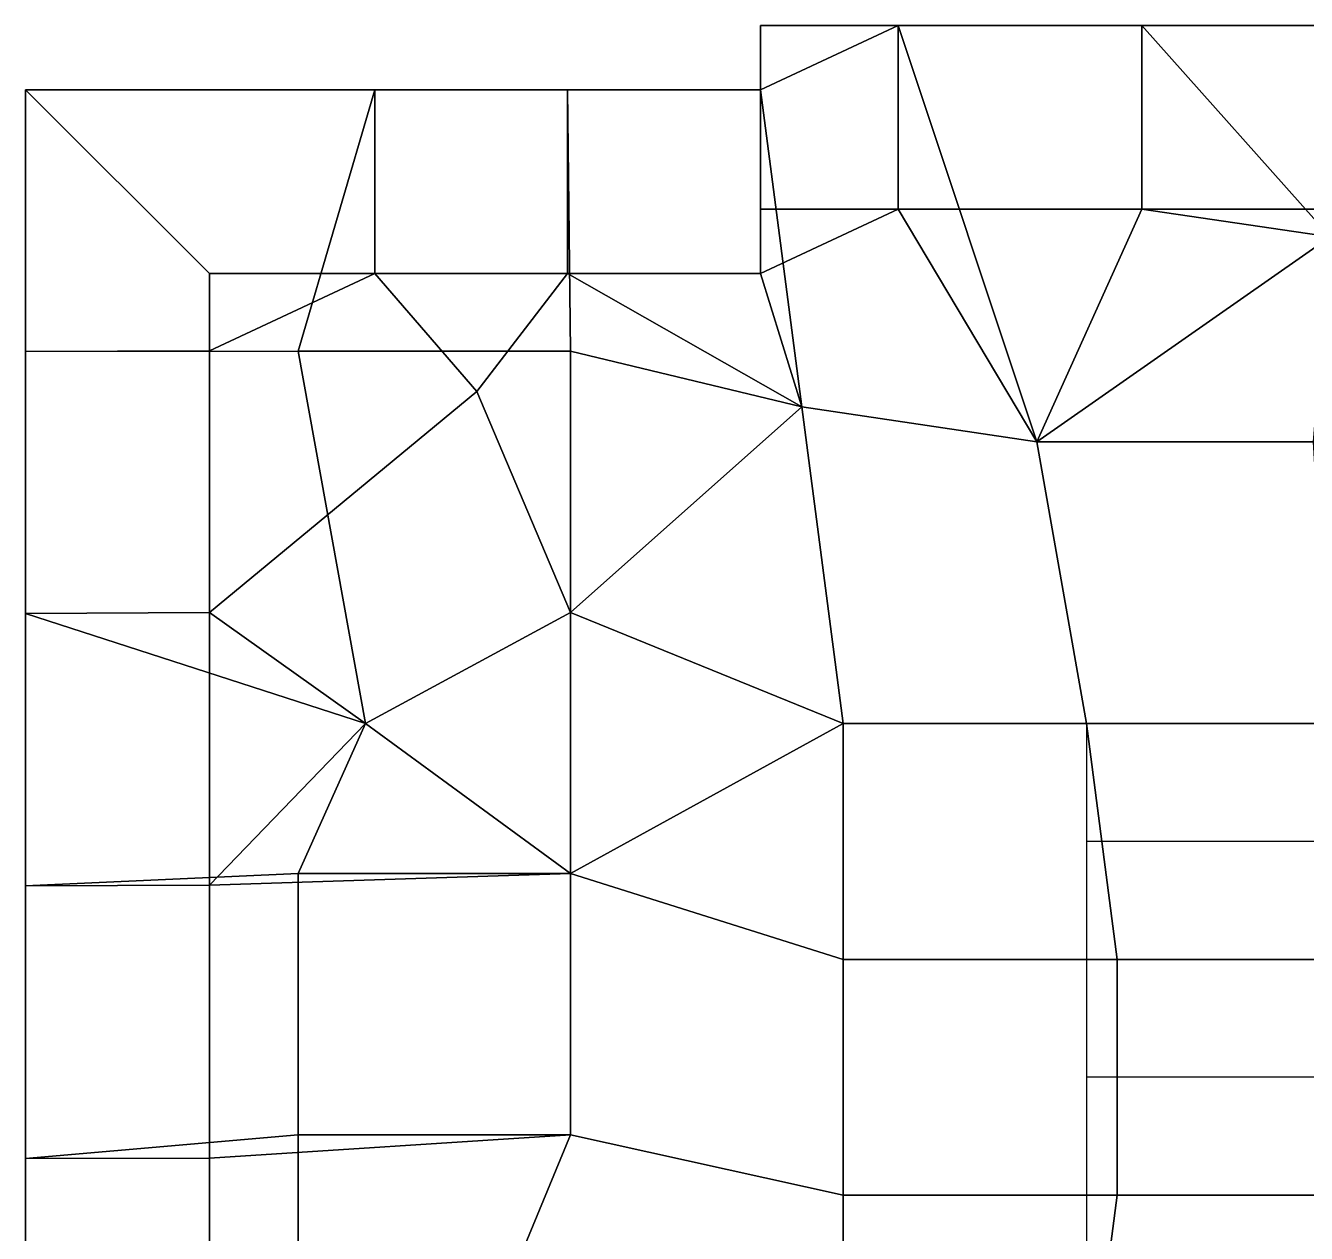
# Model space of a CAD drawing. Extents: x -0.4 to 41.2, y -0.9 to 27.5.
# Drawn here: x -0.4 to 13.54, y 12.75 to 25.9 of the extents above; entities that cross this region are included whole.
import ezdxf

# ---------------------------------------------------------------- set-up
doc = ezdxf.new("R2010")
doc.units = 0
doc.layers.add('BARS', color=1, linetype='CONTINUOUS')
doc.layers.add('FACES', color=5, linetype='CONTINUOUS')

msp = doc.modelspace()

# ---------------------------------------------------------------- linework, layer by layer
at = {"layer": 'BARS'}
for p, q in [((9.1, 25.9, 10.8), (9.1, 25.9, 14.4)), ((9.1, 25.9, 14.4), (9.1, 25.9, 18)), ((9.1, 25.9, 18), (9.1, 25.9, 21.6)), ((-0.4, 25.2, 10.8), (-0.4, 25.2, 14.4)), ((-0.4, 25.2, 14.4), (-0.4, 25.2, 18)), ((-0.4, 25.2, 18), (-0.4, 25.2, 21.6)), ((3.4, 25.2, 10.8), (3.4, 25.2, 14.4)), ((3.4, 25.2, 14.4), (3.4, 25.2, 18)), ((3.4, 25.2, 18), (3.4, 25.2, 21.6)), ((7.6, 25.2, 10.8), (7.6, 25.2, 14.4)), ((7.6, 25.2, 14.4), (7.6, 25.2, 18)), ((7.6, 25.2, 18), (7.6, 25.2, 21.6)), ((-0.4, 19.5, 10.8), (-0.4, 19.5, 14.4)), ((-0.4, 19.5, 14.4), (-0.4, 19.5, 18)), ((-0.4, 19.5, 18), (-0.4, 19.5, 21.6)), ((3.3, 18.3, 0.6), (3.3, 18.3, 4.2)), ((3.3, 18.3, 4.2), (3.3, 18.3, 7.2)), ((3.3, 18.3, 7.2), (3.3, 18.3, 10.8)), ((3.3, 18.3, 10.8), (3.3, 18.3, 14.4)), ((3.3, 18.3, 14.4), (3.3, 18.3, 18)), ((3.3, 18.3, 18), (3.3, 18.3, 21.6)), ((3.3, 18.3, 21.6), (3.3, 18.3, 25.2)), ((3.3, 18.3, -6.2), (3.3, 18.3, 0.6)), ((8.5, 18.3, 0.6), (8.5, 18.3, 4.2)), ((8.5, 18.3, 4.2), (8.5, 18.3, 7.2)), ((8.5, 18.3, 7.2), (8.5, 18.3, 10.8)), ((8.5, 18.3, 10.8), (8.5, 18.3, 14.4)), ((8.5, 18.3, 14.4), (8.5, 18.3, 18)), ((8.5, 18.3, 18), (8.5, 18.3, 21.6)), ((8.5, 18.3, 21.6), (8.5, 18.3, 25.2)), ((8.5, 18.3, -6.2), (8.5, 18.3, 0.6)), ((11.15, 18.3, 25.2), (11.15, 14.45, 29.5)), ((11.15, 18.3, 25.2), (11.15, 10.6, 28.5)), ((13.8, 17.0167, 26.6333), (11.15, 17.0167, 26.6333)), ((11.15, 17.0167, 25.75), (11.15, 17.0167, 26.6333)), ((13.8, 15.7333, 28.0667), (11.15, 15.7333, 28.0667)), ((11.15, 15.7333, 26.3), (11.15, 15.7333, 28.0667)), ((11.15, 14.45, 29.5), (11.15, 10.6, 31.8)), ((13.8, 14.45, 29.5), (11.15, 14.45, 29.5)), ((11.15, 14.45, 26.85), (11.15, 14.45, 28.5)), ((11.15, 14.45, 28.5), (11.15, 14.45, 29.5)), ((13.8, 13.1667, 30.2667), (11.15, 13.1667, 30.2667)), ((11.15, 13.1667, 27.4), (11.15, 13.1667, 30.2667))]:
    msp.add_line(p, q, dxfattribs=at)
at = {"layer": 'FACES'}
for points in [[(10.6091, 21.3667, 0.6), (9.1, 25.9, 0.6), (7.6, 25.2, 0.6), (8.05, 21.75, 0.6)], [(7.6, 25.2, 0.6), (9.1, 25.9, 0.6), (7.6, 25.9, 0.6)], [(10.6091, 21.3667, 4.2), (9.1, 25.9, 4.2), (7.6, 25.2, 4.2), (8.05, 21.75, 4.2)], [(7.6, 25.2, 4.2), (9.1, 25.9, 4.2), (7.6, 25.9, 4.2)], [(10.6091, 21.3667, 7.2), (9.1, 25.9, 7.2), (7.6, 25.2, 7.2), (8.05, 21.75, 7.2)], [(7.6, 25.2, 7.2), (9.1, 25.9, 7.2), (7.6, 25.9, 7.2)], [(10.6091, 21.3667, 10.8), (9.1, 25.9, 10.8), (7.6, 25.2, 10.8), (8.05, 21.75, 10.8)], [(7.6, 25.2, 10.8), (9.1, 25.9, 10.8), (7.6, 25.9, 10.8)], [(7.6, 25.2, 0.6), (7.6, 25.9, 0.6), (7.6, 25.9, 4.2), (7.6, 25.2, 4.2)], [(7.6, 25.2, 4.2), (7.6, 25.9, 4.2), (7.6, 25.9, 7.2), (7.6, 25.2, 7.2)], [(7.6, 25.2, 7.2), (7.6, 25.9, 7.2), (7.6, 25.9, 10.8), (7.6, 25.2, 10.8)], [(7.6, 25.9, 0.6), (9.1, 25.9, 0.6), (9.1, 25.9, 4.2), (7.6, 25.9, 4.2)], [(7.6, 25.9, 4.2), (9.1, 25.9, 4.2), (9.1, 25.9, 7.2), (7.6, 25.9, 7.2)], [(7.6, 25.9, 7.2), (9.1, 25.9, 7.2), (9.1, 25.9, 10.8), (7.6, 25.9, 10.8)], [(10.6091, 21.3667, 14.4), (9.1, 25.9, 14.4), (7.6, 25.2, 14.4), (8.05, 21.75, 14.4)], [(7.6, 25.2, 14.4), (9.1, 25.9, 14.4), (7.6, 25.9, 14.4)], [(10.6091, 21.3667, 18), (9.1, 25.9, 18), (7.6, 25.2, 18), (8.05, 21.75, 18)], [(7.6, 25.2, 18), (9.1, 25.9, 18), (7.6, 25.9, 18)], [(10.6091, 21.3667, 21.6), (9.1, 25.9, 21.6), (7.6, 25.2, 21.6), (8.05, 21.75, 21.6)], [(9.1, 25.9, 21.6), (7.6, 25.9, 21.6), (7.6, 25.2, 21.6)], [(9.1, 25.9, 23.2), (7.6, 25.9, 23.2), (7.6, 25.9, 21.6), (9.1, 25.9, 21.6)], [(7.6, 25.9, 23.2), (7.6, 25.2, 23.2), (7.6, 25.2, 21.6), (7.6, 25.9, 21.6)], [(9.1, 23.9, 25.2), (9.1, 25.9, 23.2), (7.6, 25.9, 23.2), (7.6, 23.9, 25.2)], [(7.6, 23.9, 25.2), (7.6, 23.2, 25.2), (7.6, 25.2, 23.2), (7.6, 25.9, 23.2)], [(9.1, 25.9, 0.6), (7.6, 25.9, 0.6), (7.6, 25.9, -6.2), (9.1, 25.9, -6.2)], [(7.6, 25.9, -6.2), (7.6, 25.2, -6.2), (7.6, 25.2, 0.6), (7.6, 25.9, 0.6)], [(13.8, 23.6, 0.6), (11.75, 25.9, 0.6), (9.1, 25.9, 0.6), (10.6091, 21.3667, 0.6)], [(13.8, 23.6, 4.2), (11.75, 25.9, 4.2), (9.1, 25.9, 4.2), (10.6091, 21.3667, 4.2)], [(13.8, 23.6, 7.2), (11.75, 25.9, 7.2), (9.1, 25.9, 7.2), (10.6091, 21.3667, 7.2)], [(13.8, 23.6, 10.8), (11.75, 25.9, 10.8), (9.1, 25.9, 10.8), (10.6091, 21.3667, 10.8)], [(9.1, 25.9, 0.6), (11.75, 25.9, 0.6), (11.75, 25.9, 4.2), (9.1, 25.9, 4.2)], [(9.1, 25.9, 4.2), (11.75, 25.9, 4.2), (11.75, 25.9, 7.2), (9.1, 25.9, 7.2)], [(9.1, 25.9, 7.2), (11.75, 25.9, 7.2), (11.75, 25.9, 10.8), (9.1, 25.9, 10.8)], [(13.8, 23.6, 14.4), (11.75, 25.9, 14.4), (9.1, 25.9, 14.4), (10.6091, 21.3667, 14.4)], [(13.8, 23.6, 18), (11.75, 25.9, 18), (9.1, 25.9, 18), (10.6091, 21.3667, 18)], [(13.8, 23.6, 21.6), (11.75, 25.9, 21.6), (9.1, 25.9, 21.6), (10.6091, 21.3667, 21.6)], [(11.75, 25.9, 23.2), (9.1, 25.9, 23.2), (9.1, 25.9, 21.6), (11.75, 25.9, 21.6)], [(11.75, 23.9, 25.2), (11.75, 25.9, 23.2), (9.1, 25.9, 23.2), (9.1, 23.9, 25.2)], [(11.75, 25.9, 0.6), (9.1, 25.9, 0.6), (9.1, 25.9, -6.2), (11.75, 25.9, -6.2)], [(13.8, 23.6, 0.6), (14.4, 25.9, 0.6), (11.75, 25.9, 0.6)], [(13.8, 23.6, 4.2), (14.4, 25.9, 4.2), (11.75, 25.9, 4.2)], [(13.8, 23.6, 7.2), (14.4, 25.9, 7.2), (11.75, 25.9, 7.2)], [(13.8, 23.6, 10.8), (14.4, 25.9, 10.8), (11.75, 25.9, 10.8)], [(11.75, 25.9, 0.6), (14.4, 25.9, 0.6), (14.4, 25.9, 4.2), (11.75, 25.9, 4.2)], [(11.75, 25.9, 4.2), (14.4, 25.9, 4.2), (14.4, 25.9, 7.2), (11.75, 25.9, 7.2)], [(11.75, 25.9, 7.2), (14.4, 25.9, 7.2), (14.4, 25.9, 10.8), (11.75, 25.9, 10.8)], [(13.8, 23.6, 14.4), (14.4, 25.9, 14.4), (11.75, 25.9, 14.4)], [(13.8, 23.6, 18), (14.4, 25.9, 18), (11.75, 25.9, 18)], [(13.8, 23.6, 21.6), (14.4, 25.9, 21.6), (11.75, 25.9, 21.6)], [(14.4, 25.9, 23.2), (11.75, 25.9, 23.2), (11.75, 25.9, 21.6), (14.4, 25.9, 21.6)], [(14.4, 23.9, 25.2), (14.4, 25.9, 23.2), (11.75, 25.9, 23.2), (11.75, 23.9, 25.2)], [(14.4, 25.9, 0.6), (11.75, 25.9, 0.6), (11.75, 25.9, -6.2), (14.4, 25.9, -6.2)], [(3.4, 25.2, 0.6), (-0.4, 25.2, 0.6), (-0.4, 22.35, 0.6), (2.56667, 22.3556, 0.6)], [(3.4, 25.2, 4.2), (-0.4, 25.2, 4.2), (-0.4, 22.35, 4.2), (2.56667, 22.3556, 4.2)], [(3.4, 25.2, 7.2), (-0.4, 25.2, 7.2), (-0.4, 22.35, 7.2), (2.56667, 22.3556, 7.2)], [(3.4, 25.2, 10.8), (-0.4, 25.2, 10.8), (-0.4, 22.35, 10.8), (2.56667, 22.3556, 10.8)], [(-0.4, 22.35, 0.6), (-0.4, 25.2, 0.6), (-0.4, 25.2, 4.2), (-0.4, 22.35, 4.2)], [(-0.4, 22.35, 4.2), (-0.4, 25.2, 4.2), (-0.4, 25.2, 7.2), (-0.4, 22.35, 7.2)], [(-0.4, 22.35, 7.2), (-0.4, 25.2, 7.2), (-0.4, 25.2, 10.8), (-0.4, 22.35, 10.8)], [(-0.4, 25.2, 0.6), (3.4, 25.2, 0.6), (3.4, 25.2, 4.2), (-0.4, 25.2, 4.2)], [(-0.4, 25.2, 4.2), (3.4, 25.2, 4.2), (3.4, 25.2, 7.2), (-0.4, 25.2, 7.2)], [(-0.4, 25.2, 7.2), (3.4, 25.2, 7.2), (3.4, 25.2, 10.8), (-0.4, 25.2, 10.8)], [(3.4, 25.2, 14.4), (-0.4, 25.2, 14.4), (-0.4, 22.35, 14.4), (2.56667, 22.3556, 14.4)], [(3.4, 25.2, 18), (-0.4, 25.2, 18), (-0.4, 22.35, 18), (2.56667, 22.3556, 18)], [(3.4, 25.2, 21.6), (-0.4, 25.2, 21.6), (-0.4, 22.35, 21.6), (2.56667, 22.3556, 21.6)], [(-0.4, 25.2, 21.6), (-0.4, 25.2, 23.2), (-0.4, 22.35, 23.2), (-0.4, 22.35, 21.6)], [(3.4, 25.2, 23.2), (-0.4, 25.2, 23.2), (-0.4, 25.2, 21.6), (3.4, 25.2, 21.6)], [(3.4, 23.2, 25.2), (3.4, 25.2, 23.2), (-0.4, 25.2, 23.2), (1.6, 23.2, 25.2)], [(1.6, 23.2, 25.2), (-0.4, 25.2, 23.2), (-0.4, 22.35, 23.2), (1.6, 22.36, 25.2)], [(3.4, 25.2, 0.6), (-0.4, 25.2, 0.6), (-0.4, 25.2, -6.2), (3.4, 25.2, -6.2)], [(-0.4, 25.2, 0.6), (-0.4, 22.35, 0.6), (-0.4, 22.35, -6.2), (-0.4, 25.2, -6.2)], [(3.4, 25.2, 0.6), (2.56667, 22.3556, 0.6), (5.53333, 22.3556, 0.6), (5.5, 25.2, 0.6)], [(3.4, 25.2, 4.2), (2.56667, 22.3556, 4.2), (5.53333, 22.3556, 4.2), (5.5, 25.2, 4.2)], [(3.4, 25.2, 7.2), (2.56667, 22.3556, 7.2), (5.53333, 22.3556, 7.2), (5.5, 25.2, 7.2)], [(3.4, 25.2, 10.8), (2.56667, 22.3556, 10.8), (5.53333, 22.3556, 10.8), (5.5, 25.2, 10.8)], [(3.4, 25.2, 14.4), (2.56667, 22.3556, 14.4), (5.53333, 22.3556, 14.4), (5.5, 25.2, 14.4)], [(3.4, 25.2, 18), (2.56667, 22.3556, 18), (5.53333, 22.3556, 18), (5.5, 25.2, 18)], [(3.4, 25.2, 21.6), (2.56667, 22.3556, 21.6), (5.53333, 22.3556, 21.6), (5.5, 25.2, 21.6)], [(3.4, 25.2, 0.6), (5.5, 25.2, 0.6), (5.5, 25.2, 4.2), (3.4, 25.2, 4.2)], [(3.4, 25.2, 4.2), (5.5, 25.2, 4.2), (5.5, 25.2, 7.2), (3.4, 25.2, 7.2)], [(3.4, 25.2, 7.2), (5.5, 25.2, 7.2), (5.5, 25.2, 10.8), (3.4, 25.2, 10.8)], [(5.5, 25.2, 23.2), (3.4, 25.2, 23.2), (3.4, 25.2, 21.6), (5.5, 25.2, 21.6)], [(5.5, 23.2, 25.2), (5.5, 25.2, 23.2), (3.4, 25.2, 23.2), (3.4, 23.2, 25.2)], [(5.5, 25.2, 0.6), (3.4, 25.2, 0.6), (3.4, 25.2, -6.2), (5.5, 25.2, -6.2)], [(5.5, 25.2, 0.6), (5.53333, 22.3556, 0.6), (8.05, 21.75, 0.6), (7.6, 25.2, 0.6)], [(5.5, 25.2, 4.2), (5.53333, 22.3556, 4.2), (8.05, 21.75, 4.2), (7.6, 25.2, 4.2)], [(5.5, 25.2, 7.2), (5.53333, 22.3556, 7.2), (8.05, 21.75, 7.2), (7.6, 25.2, 7.2)], [(5.5, 25.2, 10.8), (5.53333, 22.3556, 10.8), (8.05, 21.75, 10.8), (7.6, 25.2, 10.8)], [(5.5, 25.2, 0.6), (7.6, 25.2, 0.6), (7.6, 25.2, 4.2), (5.5, 25.2, 4.2)], [(5.5, 25.2, 4.2), (7.6, 25.2, 4.2), (7.6, 25.2, 7.2), (5.5, 25.2, 7.2)], [(5.5, 25.2, 7.2), (7.6, 25.2, 7.2), (7.6, 25.2, 10.8), (5.5, 25.2, 10.8)], [(5.5, 25.2, 14.4), (5.53333, 22.3556, 14.4), (8.05, 21.75, 14.4), (7.6, 25.2, 14.4)], [(5.5, 25.2, 18), (5.53333, 22.3556, 18), (8.05, 21.75, 18), (7.6, 25.2, 18)], [(5.5, 25.2, 21.6), (5.53333, 22.3556, 21.6), (8.05, 21.75, 21.6), (7.6, 25.2, 21.6)], [(7.6, 25.2, 23.2), (5.5, 25.2, 23.2), (5.5, 25.2, 21.6), (7.6, 25.2, 21.6)], [(7.6, 23.2, 25.2), (7.6, 25.2, 23.2), (5.5, 25.2, 23.2), (5.5, 23.2, 25.2)], [(7.6, 25.2, 0.6), (5.5, 25.2, 0.6), (5.5, 25.2, -6.2), (7.6, 25.2, -6.2)], [(10.6091, 21.3667, 25.2), (9.1, 23.9, 25.2), (7.6, 23.2, 25.2), (8.05, 21.75, 25.2)], [(7.6, 23.2, 25.2), (9.1, 23.9, 25.2), (7.6, 23.9, 25.2)], [(10.6091, 21.3667, 25.2), (11.75, 23.9, 25.2), (9.1, 23.9, 25.2)], [(13.8, 23.6, 25.2), (11.75, 23.9, 25.2), (10.6091, 21.3667, 25.2)], [(13.8, 23.6, 25.2), (14.4, 23.9, 25.2), (11.75, 23.9, 25.2)], [(13.6182, 21.3667, 0.6), (13.8, 23.6, 0.6), (10.6091, 21.3667, 0.6)], [(13.6182, 21.3667, 4.2), (13.8, 23.6, 4.2), (10.6091, 21.3667, 4.2)], [(13.6182, 21.3667, 7.2), (13.8, 23.6, 7.2), (10.6091, 21.3667, 7.2)], [(13.6182, 21.3667, 10.8), (13.8, 23.6, 10.8), (10.6091, 21.3667, 10.8)], [(13.6182, 21.3667, 14.4), (13.8, 23.6, 14.4), (10.6091, 21.3667, 14.4)], [(13.6182, 21.3667, 18), (13.8, 23.6, 18), (10.6091, 21.3667, 18)], [(13.6182, 21.3667, 21.6), (13.8, 23.6, 21.6), (10.6091, 21.3667, 21.6)], [(13.6182, 21.3667, 25.2), (13.8, 23.6, 25.2), (10.6091, 21.3667, 25.2)], [(4.51344, 21.918, 25.2), (3.4, 23.2, 25.2), (1.6, 22.36, 25.2), (1.6, 19.51, 25.2)], [(1.6, 22.36, 25.2), (3.4, 23.2, 25.2), (1.6, 23.2, 25.2)], [(4.51344, 21.918, 25.2), (5.5, 23.2, 25.2), (3.4, 23.2, 25.2)], [(8.05, 21.75, 25.2), (5.5, 23.2, 25.2), (4.51344, 21.918, 25.2), (5.53333, 19.5111, 25.2)], [(8.05, 21.75, 25.2), (7.6, 23.2, 25.2), (5.5, 23.2, 25.2)], [(-0.4, 22.35, 23.2), (-0.4, 19.5, 23.2), (1.6, 19.51, 25.2), (1.6, 22.36, 25.2)], [(2.56667, 22.3556, 0.6), (-0.4, 22.35, 0.6), (-0.4, 19.5, 0.6), (3.3, 18.3, 0.6)], [(2.56667, 22.3556, 4.2), (-0.4, 22.35, 4.2), (-0.4, 19.5, 4.2), (3.3, 18.3, 4.2)], [(2.56667, 22.3556, 7.2), (-0.4, 22.35, 7.2), (-0.4, 19.5, 7.2), (3.3, 18.3, 7.2)], [(2.56667, 22.3556, 10.8), (-0.4, 22.35, 10.8), (-0.4, 19.5, 10.8), (3.3, 18.3, 10.8)], [(2.56667, 22.3556, 14.4), (-0.4, 22.35, 14.4), (-0.4, 19.5, 14.4), (3.3, 18.3, 14.4)], [(2.56667, 22.3556, 18), (-0.4, 22.35, 18), (-0.4, 19.5, 18), (3.3, 18.3, 18)], [(2.56667, 22.3556, 21.6), (-0.4, 22.35, 21.6), (-0.4, 19.5, 21.6), (3.3, 18.3, 21.6)], [(-0.4, 19.5, 0.6), (-0.4, 22.35, 0.6), (-0.4, 22.35, 4.2), (-0.4, 19.5, 4.2)], [(-0.4, 19.5, 4.2), (-0.4, 22.35, 4.2), (-0.4, 22.35, 7.2), (-0.4, 19.5, 7.2)], [(-0.4, 19.5, 7.2), (-0.4, 22.35, 7.2), (-0.4, 22.35, 10.8), (-0.4, 19.5, 10.8)], [(-0.4, 22.35, 23.2), (-0.4, 19.5, 23.2), (-0.4, 19.5, 21.6), (-0.4, 22.35, 21.6)], [(-0.4, 22.35, 0.6), (-0.4, 19.5, 0.6), (-0.4, 19.5, -6.2), (-0.4, 22.35, -6.2)], [(5.53333, 22.3556, 0.6), (2.56667, 22.3556, 0.6), (3.3, 18.3, 0.6), (5.53333, 19.5111, 0.6)], [(5.53333, 22.3556, 4.2), (2.56667, 22.3556, 4.2), (3.3, 18.3, 4.2), (5.53333, 19.5111, 4.2)], [(5.53333, 22.3556, 7.2), (2.56667, 22.3556, 7.2), (3.3, 18.3, 7.2), (5.53333, 19.5111, 7.2)], [(5.53333, 22.3556, 10.8), (2.56667, 22.3556, 10.8), (3.3, 18.3, 10.8), (5.53333, 19.5111, 10.8)], [(5.53333, 22.3556, 14.4), (2.56667, 22.3556, 14.4), (3.3, 18.3, 14.4), (5.53333, 19.5111, 14.4)], [(5.53333, 22.3556, 18), (2.56667, 22.3556, 18), (3.3, 18.3, 18), (5.53333, 19.5111, 18)], [(5.53333, 22.3556, 21.6), (2.56667, 22.3556, 21.6), (3.3, 18.3, 21.6), (5.53333, 19.5111, 21.6)], [(5.53333, 22.3556, 0.6), (5.53333, 19.5111, 0.6), (8.05, 21.75, 0.6)], [(5.53333, 22.3556, 4.2), (5.53333, 19.5111, 4.2), (8.05, 21.75, 4.2)], [(5.53333, 22.3556, 7.2), (5.53333, 19.5111, 7.2), (8.05, 21.75, 7.2)], [(5.53333, 22.3556, 10.8), (5.53333, 19.5111, 10.8), (8.05, 21.75, 10.8)], [(5.53333, 22.3556, 14.4), (5.53333, 19.5111, 14.4), (8.05, 21.75, 14.4)], [(5.53333, 22.3556, 18), (5.53333, 19.5111, 18), (8.05, 21.75, 18)], [(5.53333, 22.3556, 21.6), (5.53333, 19.5111, 21.6), (8.05, 21.75, 21.6)], [(5.53333, 19.5111, 25.2), (4.51344, 21.918, 25.2), (1.6, 19.51, 25.2), (3.3, 18.3, 25.2)], [(8.05, 21.75, 0.6), (5.53333, 19.5111, 0.6), (8.5, 18.3, 0.6)], [(8.05, 21.75, 4.2), (5.53333, 19.5111, 4.2), (8.5, 18.3, 4.2)], [(8.05, 21.75, 7.2), (5.53333, 19.5111, 7.2), (8.5, 18.3, 7.2)], [(8.05, 21.75, 10.8), (5.53333, 19.5111, 10.8), (8.5, 18.3, 10.8)], [(8.05, 21.75, 14.4), (5.53333, 19.5111, 14.4), (8.5, 18.3, 14.4)], [(8.05, 21.75, 18), (5.53333, 19.5111, 18), (8.5, 18.3, 18)], [(8.05, 21.75, 21.6), (5.53333, 19.5111, 21.6), (8.5, 18.3, 21.6)], [(8.05, 21.75, 25.2), (5.53333, 19.5111, 25.2), (8.5, 18.3, 25.2)], [(11.15, 18.3, 0.6), (10.6091, 21.3667, 0.6), (8.05, 21.75, 0.6), (8.5, 18.3, 0.6)], [(11.15, 18.3, 4.2), (10.6091, 21.3667, 4.2), (8.05, 21.75, 4.2), (8.5, 18.3, 4.2)], [(11.15, 18.3, 7.2), (10.6091, 21.3667, 7.2), (8.05, 21.75, 7.2), (8.5, 18.3, 7.2)], [(11.15, 18.3, 10.8), (10.6091, 21.3667, 10.8), (8.05, 21.75, 10.8), (8.5, 18.3, 10.8)], [(11.15, 18.3, 14.4), (10.6091, 21.3667, 14.4), (8.05, 21.75, 14.4), (8.5, 18.3, 14.4)], [(11.15, 18.3, 18), (10.6091, 21.3667, 18), (8.05, 21.75, 18), (8.5, 18.3, 18)], [(11.15, 18.3, 21.6), (10.6091, 21.3667, 21.6), (8.05, 21.75, 21.6), (8.5, 18.3, 21.6)], [(11.15, 18.3, 25.2), (10.6091, 21.3667, 25.2), (8.05, 21.75, 25.2), (8.5, 18.3, 25.2)], [(13.8, 18.3, 0.6), (13.6182, 21.3667, 0.6), (10.6091, 21.3667, 0.6), (11.15, 18.3, 0.6)], [(13.8, 18.3, 4.2), (13.6182, 21.3667, 4.2), (10.6091, 21.3667, 4.2), (11.15, 18.3, 4.2)], [(13.8, 18.3, 7.2), (13.6182, 21.3667, 7.2), (10.6091, 21.3667, 7.2), (11.15, 18.3, 7.2)], [(13.8, 18.3, 10.8), (13.6182, 21.3667, 10.8), (10.6091, 21.3667, 10.8), (11.15, 18.3, 10.8)], [(13.8, 18.3, 14.4), (13.6182, 21.3667, 14.4), (10.6091, 21.3667, 14.4), (11.15, 18.3, 14.4)], [(13.8, 18.3, 18), (13.6182, 21.3667, 18), (10.6091, 21.3667, 18), (11.15, 18.3, 18)], [(13.8, 18.3, 21.6), (13.6182, 21.3667, 21.6), (10.6091, 21.3667, 21.6), (11.15, 18.3, 21.6)], [(13.8, 18.3, 25.2), (13.6182, 21.3667, 25.2), (10.6091, 21.3667, 25.2), (11.15, 18.3, 25.2)], [(-0.4, 19.5, 23.2), (-0.4, 16.5333, 23.2), (1.6, 16.54, 25.2), (1.6, 19.51, 25.2)], [(3.3, 18.3, 0.6), (-0.4, 19.5, 0.6), (-0.4, 16.5333, 0.6), (2.56667, 16.6667, 0.6)], [(3.3, 18.3, 4.2), (-0.4, 19.5, 4.2), (-0.4, 16.5333, 4.2), (2.56667, 16.6667, 4.2)], [(3.3, 18.3, 7.2), (-0.4, 19.5, 7.2), (-0.4, 16.5333, 7.2), (2.56667, 16.6667, 7.2)], [(3.3, 18.3, 10.8), (-0.4, 19.5, 10.8), (-0.4, 16.5333, 10.8), (2.56667, 16.6667, 10.8)], [(-0.4, 16.5333, 0.6), (-0.4, 19.5, 0.6), (-0.4, 19.5, 4.2), (-0.4, 16.5333, 4.2)], [(-0.4, 16.5333, 4.2), (-0.4, 19.5, 4.2), (-0.4, 19.5, 7.2), (-0.4, 16.5333, 7.2)], [(-0.4, 16.5333, 7.2), (-0.4, 19.5, 7.2), (-0.4, 19.5, 10.8), (-0.4, 16.5333, 10.8)], [(3.3, 18.3, 14.4), (-0.4, 19.5, 14.4), (-0.4, 16.5333, 14.4), (2.56667, 16.6667, 14.4)], [(3.3, 18.3, 18), (-0.4, 19.5, 18), (-0.4, 16.5333, 18), (2.56667, 16.6667, 18)], [(3.3, 18.3, 21.6), (-0.4, 19.5, 21.6), (-0.4, 16.5333, 21.6), (2.56667, 16.6667, 21.6)], [(-0.4, 19.5, 23.2), (-0.4, 19.5, 21.6), (-0.4, 16.5333, 21.6), (-0.4, 16.5333, 23.2)], [(-0.4, 19.5, 0.6), (-0.4, 16.5333, 0.6), (-0.4, 16.5333, -6.2), (-0.4, 19.5, -6.2)], [(3.3, 18.3, 25.2), (1.6, 19.51, 25.2), (1.6, 16.54, 25.2)], [(5.53333, 19.5111, 0.6), (3.3, 18.3, 0.6), (5.53333, 16.6667, 0.6)], [(5.53333, 19.5111, 4.2), (3.3, 18.3, 4.2), (5.53333, 16.6667, 4.2)], [(5.53333, 19.5111, 7.2), (3.3, 18.3, 7.2), (5.53333, 16.6667, 7.2)], [(5.53333, 19.5111, 10.8), (3.3, 18.3, 10.8), (5.53333, 16.6667, 10.8)], [(5.53333, 19.5111, 14.4), (3.3, 18.3, 14.4), (5.53333, 16.6667, 14.4)], [(5.53333, 19.5111, 18), (3.3, 18.3, 18), (5.53333, 16.6667, 18)], [(5.53333, 19.5111, 21.6), (3.3, 18.3, 21.6), (5.53333, 16.6667, 21.6)], [(5.53333, 19.5111, 25.2), (3.3, 18.3, 25.2), (5.53333, 16.6667, 25.2)], [(8.5, 18.3, 0.6), (5.53333, 19.5111, 0.6), (5.53333, 16.6667, 0.6)], [(8.5, 18.3, 4.2), (5.53333, 19.5111, 4.2), (5.53333, 16.6667, 4.2)], [(8.5, 18.3, 7.2), (5.53333, 19.5111, 7.2), (5.53333, 16.6667, 7.2)], [(8.5, 18.3, 10.8), (5.53333, 19.5111, 10.8), (5.53333, 16.6667, 10.8)], [(8.5, 18.3, 14.4), (5.53333, 19.5111, 14.4), (5.53333, 16.6667, 14.4)], [(8.5, 18.3, 18), (5.53333, 19.5111, 18), (5.53333, 16.6667, 18)], [(8.5, 18.3, 21.6), (5.53333, 19.5111, 21.6), (5.53333, 16.6667, 21.6)], [(8.5, 18.3, 25.2), (5.53333, 19.5111, 25.2), (5.53333, 16.6667, 25.2)], [(5.53333, 16.6667, 25.2), (3.3, 18.3, 25.2), (1.6, 16.54, 25.2)], [(5.53333, 16.6667, 0.6), (3.3, 18.3, 0.6), (2.56667, 16.6667, 0.6)], [(5.53333, 16.6667, 4.2), (3.3, 18.3, 4.2), (2.56667, 16.6667, 4.2)], [(5.53333, 16.6667, 7.2), (3.3, 18.3, 7.2), (2.56667, 16.6667, 7.2)], [(5.53333, 16.6667, 10.8), (3.3, 18.3, 10.8), (2.56667, 16.6667, 10.8)], [(5.53333, 16.6667, 14.4), (3.3, 18.3, 14.4), (2.56667, 16.6667, 14.4)], [(5.53333, 16.6667, 18), (3.3, 18.3, 18), (2.56667, 16.6667, 18)], [(5.53333, 16.6667, 21.6), (3.3, 18.3, 21.6), (2.56667, 16.6667, 21.6)], [(8.5, 18.3, 0.6), (5.53333, 16.6667, 0.6), (8.5, 15.7333, 0.6)], [(8.5, 18.3, 4.2), (5.53333, 16.6667, 4.2), (8.5, 15.7333, 4.2)], [(8.5, 18.3, 7.2), (5.53333, 16.6667, 7.2), (8.5, 15.7333, 7.2)], [(8.5, 18.3, 10.8), (5.53333, 16.6667, 10.8), (8.5, 15.7333, 10.8)], [(8.5, 18.3, 14.4), (5.53333, 16.6667, 14.4), (8.5, 15.7333, 14.4)], [(8.5, 18.3, 18), (5.53333, 16.6667, 18), (8.5, 15.7333, 18)], [(8.5, 18.3, 21.6), (5.53333, 16.6667, 21.6), (8.5, 15.7333, 21.6)], [(8.5, 18.3, 25.2), (5.53333, 16.6667, 25.2), (8.5, 15.7333, 25.2)], [(8.5, 15.7333, 0.6), (11.4833, 15.7333, 0.6), (11.15, 18.3, 0.6), (8.5, 18.3, 0.6)], [(8.5, 15.7333, 4.2), (11.4833, 15.7333, 4.2), (11.15, 18.3, 4.2), (8.5, 18.3, 4.2)], [(8.5, 15.7333, 7.2), (11.4833, 15.7333, 7.2), (11.15, 18.3, 7.2), (8.5, 18.3, 7.2)], [(8.5, 15.7333, 10.8), (11.4833, 15.7333, 10.8), (11.15, 18.3, 10.8), (8.5, 18.3, 10.8)], [(11.4833, 15.7333, 0.6), (14.4667, 15.7333, 0.6), (13.8, 18.3, 0.6), (11.15, 18.3, 0.6)], [(11.4833, 15.7333, 4.2), (14.4667, 15.7333, 4.2), (13.8, 18.3, 4.2), (11.15, 18.3, 4.2)], [(11.4833, 15.7333, 7.2), (14.4667, 15.7333, 7.2), (13.8, 18.3, 7.2), (11.15, 18.3, 7.2)], [(11.4833, 15.7333, 10.8), (14.4667, 15.7333, 10.8), (13.8, 18.3, 10.8), (11.15, 18.3, 10.8)], [(2.56667, 16.6667, 0.6), (-0.4, 16.5333, 0.6), (-0.4, 13.5667, 0.6), (2.56667, 13.8222, 0.6)], [(2.56667, 16.6667, 4.2), (-0.4, 16.5333, 4.2), (-0.4, 13.5667, 4.2), (2.56667, 13.8222, 4.2)], [(2.56667, 16.6667, 7.2), (-0.4, 16.5333, 7.2), (-0.4, 13.5667, 7.2), (2.56667, 13.8222, 7.2)], [(2.56667, 16.6667, 10.8), (-0.4, 16.5333, 10.8), (-0.4, 13.5667, 10.8), (2.56667, 13.8222, 10.8)], [(2.56667, 16.6667, 14.4), (-0.4, 16.5333, 14.4), (-0.4, 13.5667, 14.4), (2.56667, 13.8222, 14.4)], [(2.56667, 16.6667, 18), (-0.4, 16.5333, 18), (-0.4, 13.5667, 18), (2.56667, 13.8222, 18)], [(2.56667, 16.6667, 21.6), (-0.4, 16.5333, 21.6), (-0.4, 13.5667, 21.6), (2.56667, 13.8222, 21.6)], [(5.53333, 16.6667, 25.2), (1.6, 16.54, 25.2), (1.6, 13.57, 25.2), (5.53333, 13.8222, 25.2)], [(5.53333, 16.6667, 0.6), (2.56667, 16.6667, 0.6), (2.56667, 13.8222, 0.6), (5.53333, 13.8222, 0.6)], [(5.53333, 16.6667, 4.2), (2.56667, 16.6667, 4.2), (2.56667, 13.8222, 4.2), (5.53333, 13.8222, 4.2)], [(5.53333, 16.6667, 7.2), (2.56667, 16.6667, 7.2), (2.56667, 13.8222, 7.2), (5.53333, 13.8222, 7.2)], [(5.53333, 16.6667, 10.8), (2.56667, 16.6667, 10.8), (2.56667, 13.8222, 10.8), (5.53333, 13.8222, 10.8)], [(5.53333, 16.6667, 14.4), (2.56667, 16.6667, 14.4), (2.56667, 13.8222, 14.4), (5.53333, 13.8222, 14.4)], [(5.53333, 16.6667, 18), (2.56667, 16.6667, 18), (2.56667, 13.8222, 18), (5.53333, 13.8222, 18)], [(5.53333, 16.6667, 21.6), (2.56667, 16.6667, 21.6), (2.56667, 13.8222, 21.6), (5.53333, 13.8222, 21.6)], [(8.5, 15.7333, 0.6), (5.53333, 16.6667, 0.6), (5.53333, 13.8222, 0.6), (8.5, 13.1667, 0.6)], [(8.5, 15.7333, 4.2), (5.53333, 16.6667, 4.2), (5.53333, 13.8222, 4.2), (8.5, 13.1667, 4.2)], [(8.5, 15.7333, 7.2), (5.53333, 16.6667, 7.2), (5.53333, 13.8222, 7.2), (8.5, 13.1667, 7.2)], [(8.5, 15.7333, 10.8), (5.53333, 16.6667, 10.8), (5.53333, 13.8222, 10.8), (8.5, 13.1667, 10.8)], [(8.5, 15.7333, 14.4), (5.53333, 16.6667, 14.4), (5.53333, 13.8222, 14.4), (8.5, 13.1667, 14.4)], [(8.5, 15.7333, 18), (5.53333, 16.6667, 18), (5.53333, 13.8222, 18), (8.5, 13.1667, 18)], [(8.5, 15.7333, 21.6), (5.53333, 16.6667, 21.6), (5.53333, 13.8222, 21.6), (8.5, 13.1667, 21.6)], [(8.5, 15.7333, 25.2), (5.53333, 16.6667, 25.2), (5.53333, 13.8222, 25.2), (8.5, 13.1667, 25.2)], [(-0.4, 16.5333, 23.2), (-0.4, 13.5667, 23.2), (1.6, 13.57, 25.2), (1.6, 16.54, 25.2)], [(-0.4, 13.5667, 0.6), (-0.4, 16.5333, 0.6), (-0.4, 16.5333, 4.2), (-0.4, 13.5667, 4.2)], [(-0.4, 13.5667, 4.2), (-0.4, 16.5333, 4.2), (-0.4, 16.5333, 7.2), (-0.4, 13.5667, 7.2)], [(-0.4, 13.5667, 7.2), (-0.4, 16.5333, 7.2), (-0.4, 16.5333, 10.8), (-0.4, 13.5667, 10.8)], [(-0.4, 16.5333, 23.2), (-0.4, 13.5667, 23.2), (-0.4, 13.5667, 21.6), (-0.4, 16.5333, 21.6)], [(-0.4, 16.5333, 0.6), (-0.4, 13.5667, 0.6), (-0.4, 13.5667, -6.2), (-0.4, 16.5333, -6.2)], [(8.5, 13.1667, 0.6), (11.4833, 13.1667, 0.6), (11.4833, 15.7333, 0.6), (8.5, 15.7333, 0.6)], [(8.5, 13.1667, 4.2), (11.4833, 13.1667, 4.2), (11.4833, 15.7333, 4.2), (8.5, 15.7333, 4.2)], [(8.5, 13.1667, 7.2), (11.4833, 13.1667, 7.2), (11.4833, 15.7333, 7.2), (8.5, 15.7333, 7.2)], [(8.5, 13.1667, 10.8), (11.4833, 13.1667, 10.8), (11.4833, 15.7333, 10.8), (8.5, 15.7333, 10.8)], [(11.4833, 15.7333, 0.6), (11.4833, 13.1667, 0.6), (14.4667, 13.1667, 0.6), (14.4667, 15.7333, 0.6)], [(11.4833, 15.7333, 4.2), (11.4833, 13.1667, 4.2), (14.4667, 13.1667, 4.2), (14.4667, 15.7333, 4.2)], [(11.4833, 15.7333, 7.2), (11.4833, 13.1667, 7.2), (14.4667, 13.1667, 7.2), (14.4667, 15.7333, 7.2)], [(11.4833, 15.7333, 10.8), (11.4833, 13.1667, 10.8), (14.4667, 13.1667, 10.8), (14.4667, 15.7333, 10.8)], [(2.56667, 13.8222, 0.6), (-0.4, 13.5667, 0.6), (-0.4, 10.6, 0.6), (2.56667, 10.9778, 0.6)], [(2.56667, 13.8222, 4.2), (-0.4, 13.5667, 4.2), (-0.4, 10.6, 4.2), (2.56667, 10.9778, 4.2)], [(2.56667, 13.8222, 7.2), (-0.4, 13.5667, 7.2), (-0.4, 10.6, 7.2), (2.56667, 10.9778, 7.2)], [(2.56667, 13.8222, 10.8), (-0.4, 13.5667, 10.8), (-0.4, 10.6, 10.8), (2.56667, 10.9778, 10.8)], [(2.56667, 13.8222, 14.4), (-0.4, 13.5667, 14.4), (-0.4, 10.6, 14.4), (2.56667, 10.9778, 14.4)], [(2.56667, 13.8222, 18), (-0.4, 13.5667, 18), (-0.4, 10.6, 18), (2.56667, 10.9778, 18)], [(2.56667, 13.8222, 21.6), (-0.4, 13.5667, 21.6), (-0.4, 10.6, 21.6), (2.56667, 10.9778, 21.6)], [(5.53333, 13.8222, 25.2), (1.6, 13.57, 25.2), (1.6, 10.6, 25.2), (4.2, 10.6, 25.2)], [(5.53333, 13.8222, 0.6), (2.56667, 13.8222, 0.6), (2.56667, 10.9778, 0.6), (4.2, 10.6, 0.6)], [(5.53333, 13.8222, 4.2), (2.56667, 13.8222, 4.2), (2.56667, 10.9778, 4.2), (4.2, 10.6, 4.2)], [(5.53333, 13.8222, 7.2), (2.56667, 13.8222, 7.2), (2.56667, 10.9778, 7.2), (4.2, 10.6, 7.2)], [(5.53333, 13.8222, 10.8), (2.56667, 13.8222, 10.8), (2.56667, 10.9778, 10.8), (4.2, 10.6, 10.8)], [(5.53333, 13.8222, 14.4), (2.56667, 13.8222, 14.4), (2.56667, 10.9778, 14.4), (4.2, 10.6, 14.4)], [(5.53333, 13.8222, 18), (2.56667, 13.8222, 18), (2.56667, 10.9778, 18), (4.2, 10.6, 18)], [(5.53333, 13.8222, 21.6), (2.56667, 13.8222, 21.6), (2.56667, 10.9778, 21.6), (4.2, 10.6, 21.6)], [(8.5, 13.1667, 0.6), (5.53333, 13.8222, 0.6), (4.2, 10.6, 0.6), (8.5, 10.6, 0.6)], [(8.5, 13.1667, 4.2), (5.53333, 13.8222, 4.2), (4.2, 10.6, 4.2), (8.5, 10.6, 4.2)], [(8.5, 13.1667, 7.2), (5.53333, 13.8222, 7.2), (4.2, 10.6, 7.2), (8.5, 10.6, 7.2)], [(8.5, 13.1667, 10.8), (5.53333, 13.8222, 10.8), (4.2, 10.6, 10.8), (8.5, 10.6, 10.8)], [(8.5, 13.1667, 14.4), (5.53333, 13.8222, 14.4), (4.2, 10.6, 14.4), (8.5, 10.6, 14.4)], [(8.5, 13.1667, 18), (5.53333, 13.8222, 18), (4.2, 10.6, 18), (8.5, 10.6, 18)], [(8.5, 13.1667, 21.6), (5.53333, 13.8222, 21.6), (4.2, 10.6, 21.6), (8.5, 10.6, 21.6)], [(8.5, 13.1667, 25.2), (5.53333, 13.8222, 25.2), (4.2, 10.6, 25.2), (8.5, 10.6, 25.2)], [(-0.4, 13.5667, 23.2), (-0.4, 10.6, 23.2), (1.6, 10.6, 25.2), (1.6, 13.57, 25.2)], [(-0.4, 10.6, 0.6), (-0.4, 13.5667, 0.6), (-0.4, 13.5667, 4.2), (-0.4, 10.6, 4.2)], [(-0.4, 10.6, 4.2), (-0.4, 13.5667, 4.2), (-0.4, 13.5667, 7.2), (-0.4, 10.6, 7.2)], [(-0.4, 10.6, 7.2), (-0.4, 13.5667, 7.2), (-0.4, 13.5667, 10.8), (-0.4, 10.6, 10.8)], [(-0.4, 13.5667, 23.2), (-0.4, 10.6, 23.2), (-0.4, 10.6, 21.6), (-0.4, 13.5667, 21.6)], [(-0.4, 13.5667, 0.6), (-0.4, 10.6, 0.6), (-0.4, 10.6, -6.2), (-0.4, 13.5667, -6.2)], [(8.5, 13.1667, 0.6), (8.5, 10.6, 0.6), (11.15, 10.6, 0.6), (11.4833, 13.1667, 0.6)], [(8.5, 13.1667, 4.2), (8.5, 10.6, 4.2), (11.15, 10.6, 4.2), (11.4833, 13.1667, 4.2)], [(8.5, 13.1667, 7.2), (8.5, 10.6, 7.2), (11.15, 10.6, 7.2), (11.4833, 13.1667, 7.2)], [(8.5, 13.1667, 10.8), (8.5, 10.6, 10.8), (11.15, 10.6, 10.8), (11.4833, 13.1667, 10.8)], [(11.4833, 13.1667, 0.6), (11.15, 10.6, 0.6), (13.8, 10.6, 0.6), (14.4667, 13.1667, 0.6)], [(11.4833, 13.1667, 4.2), (11.15, 10.6, 4.2), (13.8, 10.6, 4.2), (14.4667, 13.1667, 4.2)], [(11.4833, 13.1667, 7.2), (11.15, 10.6, 7.2), (13.8, 10.6, 7.2), (14.4667, 13.1667, 7.2)], [(11.4833, 13.1667, 10.8), (11.15, 10.6, 10.8), (13.8, 10.6, 10.8), (14.4667, 13.1667, 10.8)]]:
    msp.add_3dface(points, dxfattribs=at)

doc.saveas('drawing.dxf')
